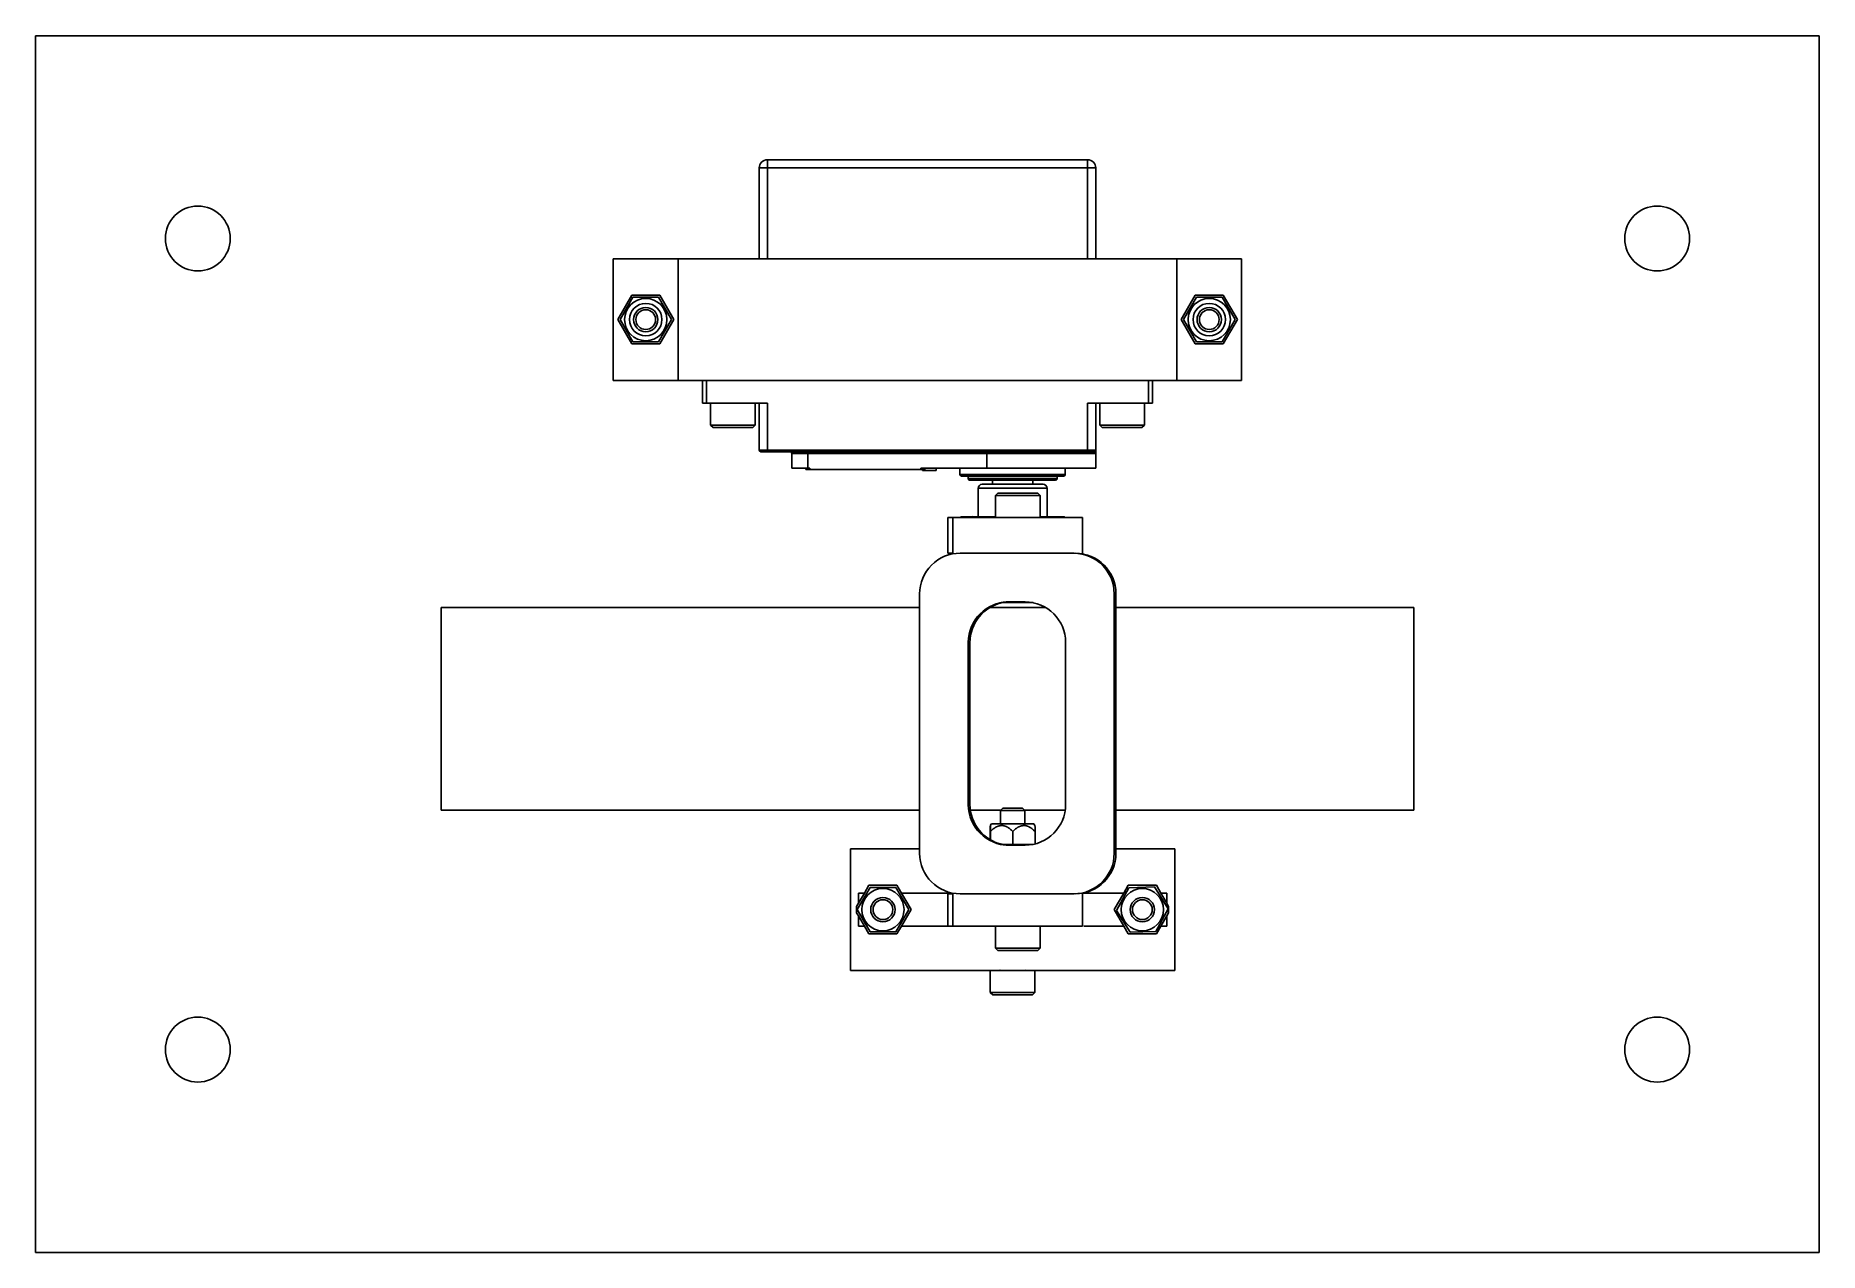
# Model space of a CAD drawing. Extents: x 10 to 230, y 10 to 160.
import ezdxf

# ---------------------------------------------------------------- set-up
doc = ezdxf.new("R2010")
doc.units = 0
doc.layers.get('0').update_dxf_attribs({"linetype": 'CONTINUOUS'})

msp = doc.modelspace()

# ---------------------------------------------------------------- linework, layer by layer
at = {"color": 7, "linetype": 'CONTINUOUS'}
for p, q in [((230.17, 160.28), (10.17, 160.28)), ((10.17, 10.28), (10.17, 160.28)), ((230.17, 10.28), (230.17, 160.28)), ((99.42, 132.78), (99.42, 143.98)), ((99.42, 143.98), (100.42, 143.98)), ((100.42, 144.98), (139.92, 144.98)), ((100.42, 144.98), (100.42, 143.98)), ((139.92, 143.98), (100.42, 143.98)), ((139.92, 144.98), (139.92, 143.98)), ((139.92, 143.98), (140.92, 143.98)), ((140.92, 143.98), (140.92, 132.78)), ((81.42, 117.78), (81.42, 132.78)), ((89.42, 132.78), (81.42, 132.78)), ((150.92, 132.78), (89.42, 132.78)), ((89.42, 117.78), (89.42, 132.78)), ((150.92, 117.78), (150.92, 132.78)), ((158.92, 132.78), (150.92, 132.78)), ((158.92, 117.78), (158.92, 132.78)), ((83.69, 128.28), (81.96, 125.28)), ((82.25, 125.28), (83.83, 128.03)), ((87.15, 128.28), (83.69, 128.28)), ((83.83, 128.03), (87.01, 128.03)), ((87.01, 128.03), (88.6, 125.28)), ((88.89, 125.28), (87.15, 128.28)), ((153.19, 128.28), (151.46, 125.28)), ((151.75, 125.28), (153.33, 128.03)), ((156.65, 128.28), (153.19, 128.28)), ((153.33, 128.03), (156.51, 128.03)), ((156.51, 128.03), (158.1, 125.28)), ((158.39, 125.28), (156.65, 128.28)), ((81.96, 125.28), (83.69, 122.28)), ((83.83, 122.53), (82.25, 125.28)), ((87.01, 122.53), (88.6, 125.28)), ((87.15, 122.28), (88.89, 125.28)), ((151.46, 125.28), (153.19, 122.28)), ((153.33, 122.53), (151.75, 125.28)), ((158.1, 125.28), (156.51, 122.53)), ((156.65, 122.28), (158.39, 125.28)), ((83.69, 122.28), (87.15, 122.28)), ((87.01, 122.53), (83.83, 122.53)), ((153.19, 122.28), (156.65, 122.28)), ((153.33, 122.53), (156.51, 122.53)), ((89.42, 117.78), (81.42, 117.78)), ((150.92, 117.78), (89.42, 117.78)), ((92.42, 114.98), (92.42, 117.78)), ((92.92, 117.78), (92.92, 114.98)), ((147.42, 114.98), (147.42, 117.78)), ((147.92, 117.78), (147.92, 114.98)), ((158.92, 117.78), (150.92, 117.78)), ((92.92, 114.98), (92.42, 114.98)), ((100.42, 114.98), (92.92, 114.98)), ((93.42, 114.98), (93.42, 112.28)), ((98.92, 112.28), (98.92, 114.98)), ((99.42, 109.18), (99.42, 114.98)), ((100.42, 114.98), (100.42, 109.18)), ((147.42, 114.98), (139.92, 114.98)), ((139.92, 109.18), (139.92, 114.98)), ((140.92, 114.98), (140.92, 109.18)), ((141.42, 114.98), (141.42, 112.28)), ((146.92, 112.28), (146.92, 114.98)), ((147.92, 114.98), (147.42, 114.98)), ((93.42, 112.28), (93.72, 111.98)), ((95.15, 112.28), (93.42, 112.28)), ((98.92, 112.28), (95.15, 112.28)), ((98.62, 111.98), (98.92, 112.28)), ((141.42, 112.28), (141.72, 111.98)), ((143.15, 112.28), (141.42, 112.28)), ((146.92, 112.28), (143.15, 112.28)), ((146.62, 111.98), (146.92, 112.28)), ((95.26, 111.98), (93.72, 111.98)), ((98.62, 111.98), (95.26, 111.98)), ((143.26, 111.98), (141.72, 111.98)), ((146.62, 111.98), (143.26, 111.98)), ((99.42, 109.18), (100.42, 109.18)), ((100.42, 108.98), (99.62, 108.98)), ((100.42, 108.98), (100.42, 109.18)), ((100.42, 109.18), (127.81, 109.18)), ((127.81, 108.98), (100.42, 108.98)), ((103.42, 108.78), (103.42, 106.98)), ((127.51, 108.78), (105.42, 108.78)), ((105.42, 106.98), (105.42, 108.78)), ((127.48, 108.98), (127.51, 108.78)), ((127.51, 106.98), (127.51, 108.78)), ((127.86, 108.78), (127.51, 108.78)), ((127.81, 109.18), (127.82, 109.04)), ((130.67, 109.18), (127.81, 109.18)), ((127.82, 109.04), (127.81, 108.98)), ((127.81, 108.98), (127.85, 108.92)), ((127.82, 109.04), (130.67, 108.98)), ((127.85, 108.92), (127.86, 108.78)), ((127.86, 108.78), (130.67, 108.78)), ((133.53, 109.18), (130.67, 109.18)), ((130.67, 109.18), (130.67, 108.98)), ((133.53, 109.04), (130.67, 108.98)), ((130.67, 108.78), (130.67, 108.98)), ((130.67, 108.78), (133.48, 108.78)), ((133.49, 108.92), (133.48, 108.78)), ((140.53, 108.78), (133.48, 108.78)), ((133.53, 108.98), (133.49, 108.92)), ((133.53, 109.04), (133.53, 109.18)), ((133.53, 109.18), (139.92, 109.18)), ((133.53, 108.98), (133.53, 109.04)), ((139.92, 108.98), (133.53, 108.98)), ((139.92, 109.18), (139.92, 108.98)), ((139.92, 109.18), (140.92, 109.18)), ((140.72, 108.98), (139.92, 108.98)), ((140.59, 108.92), (140.53, 108.78)), ((140.53, 108.78), (140.92, 108.78)), ((140.86, 109.04), (140.92, 108.98)), ((140.92, 109.14), (140.92, 108.98)), ((140.92, 108.9), (140.92, 108.98)), ((140.92, 108.78), (140.92, 108.98)), ((140.92, 106.98), (140.92, 108.88)), ((105.15, 106.98), (103.42, 106.98)), ((105.15, 106.78), (105.15, 106.98)), ((105.42, 106.98), (105.15, 106.98)), ((105.65, 106.78), (105.15, 106.78)), ((105.65, 106.98), (105.42, 106.98)), ((105.65, 106.78), (105.65, 106.98)), ((119.35, 106.78), (105.65, 106.78)), ((119.35, 106.78), (119.35, 106.98)), ((127.51, 106.98), (119.35, 106.98)), ((119.85, 106.78), (119.35, 106.78)), ((119.55, 106.68), (119.55, 106.78)), ((119.56, 106.68), (119.55, 106.68)), ((119.56, 106.68), (119.56, 106.78)), ((121.24, 106.68), (119.56, 106.68)), ((119.85, 106.78), (119.85, 106.98)), ((121.24, 106.68), (121.24, 106.98)), ((124.17, 106.98), (124.17, 106.18)), ((136.97, 105.98), (124.37, 105.98)), ((125.17, 105.98), (125.17, 105.68)), ((140.92, 106.98), (127.51, 106.98)), ((136.17, 105.68), (136.17, 105.98)), ((137.17, 106.18), (137.17, 106.98)), ((135.97, 105.48), (125.37, 105.48)), ((126.42, 104.48), (126.42, 100.98)), ((126.92, 104.98), (134.42, 104.98)), ((128.17, 105.48), (128.17, 104.98)), ((128.86, 103.88), (128.56, 103.58)), ((128.56, 103.58), (128.56, 100.88)), ((128.56, 103.58), (134.06, 103.58)), ((128.86, 103.88), (133.76, 103.88)), ((133.17, 104.98), (133.17, 105.48)), ((134.06, 103.58), (133.76, 103.88)), ((134.06, 100.88), (134.06, 103.58)), ((134.92, 100.98), (134.92, 104.48)), ((122.69, 100.88), (122.69, 96.48)), ((122.69, 100.88), (122.69, 96.48)), ((123.29, 100.88), (122.69, 100.88)), ((122.69, 100.88), (122.69, 100.88)), ((123.29, 100.88), (139.29, 100.88)), ((123.29, 96.48), (123.29, 100.88)), ((124.37, 100.98), (125.64, 100.98)), ((125.7, 100.98), (125.64, 100.98)), ((125.7, 100.98), (128.56, 100.98)), ((134.06, 100.98), (135.81, 100.98)), ((135.81, 100.98), (136.97, 100.98)), ((139.29, 96.48), (139.29, 100.88)), ((123.29, 96.48), (122.69, 96.48)), ((122.69, 96.48), (122.69, 96.48)), ((124.2, 96.48), (125.87, 96.48)), ((136.45, 96.48), (125.87, 96.48)), ((136.45, 96.48), (138.2, 96.48)), ((138.25, 96.48), (138.2, 96.48)), ((119.2, 59.48), (119.2, 91.48)), ((133.2, 90.38), (129.26, 90.38)), ((130.2, 90.48), (132.2, 90.48)), ((143.2, 91.48), (143.2, 59.48)), ((143.41, 91.48), (143.2, 91.48)), ((143.41, 91.48), (143.41, 59.48)), ((60.17, 89.78), (60.17, 64.78)), ((60.17, 89.78), (119.2, 89.78)), ((127.86, 89.78), (134.75, 89.78)), ((143.41, 89.78), (180.17, 89.78)), ((180.17, 89.78), (180.17, 64.78)), ((125.2, 65.48), (125.2, 85.48)), ((125.41, 85.48), (125.2, 85.48)), ((125.41, 65.48), (125.41, 85.48)), ((137.2, 85.48), (137.2, 65.48)), ((60.17, 64.78), (119.2, 64.78)), ((125.41, 65.48), (125.2, 65.48)), ((125.46, 64.78), (129.2, 64.78)), ((129.45, 65.03), (129.17, 64.75)), ((129.17, 64.75), (129.17, 63.13)), ((130.11, 64.75), (129.17, 64.75)), ((130.22, 65.03), (129.45, 65.03)), ((132.17, 64.75), (130.11, 64.75)), ((131.89, 65.03), (130.22, 65.03)), ((132.17, 64.75), (131.89, 65.03)), ((132.14, 64.78), (137.15, 64.78)), ((132.17, 63.13), (132.17, 64.75)), ((143.41, 64.78), (180.17, 64.78)), ((127.91, 62.18), (127.92, 62.84)), ((127.91, 61.16), (127.91, 62.18)), ((128.06, 63.13), (127.92, 62.9)), ((127.94, 61.14), (127.94, 62.18)), ((128.06, 63.13), (133.28, 63.13)), ((130.7, 60.58), (130.7, 62.18)), ((133.42, 62.9), (133.28, 63.13)), ((133.44, 60.64), (133.44, 62.18)), ((110.67, 60.03), (110.67, 45.03)), ((110.67, 60.03), (119.2, 60.03)), ((129.26, 60.58), (133.2, 60.58)), ((132.2, 60.48), (130.2, 60.48)), ((143.41, 59.48), (143.2, 59.48)), ((143.41, 60.03), (150.67, 60.03)), ((150.67, 60.03), (150.67, 45.03)), ((111.5, 52.53), (113.08, 55.28)), ((112.94, 55.53), (112.39, 54.58)), ((116.4, 55.53), (112.94, 55.53)), ((113.08, 55.28), (116.26, 55.28)), ((116.26, 55.28), (117.85, 52.53)), ((116.95, 54.58), (116.4, 55.53)), ((143.5, 52.44), (145.01, 55.24)), ((144.94, 55.53), (144.39, 54.58)), ((148.4, 55.53), (144.94, 55.53)), ((145.01, 55.24), (148.18, 55.33)), ((148.18, 55.33), (149.85, 52.62)), ((148.95, 54.58), (148.4, 55.53)), ((111.65, 53.31), (111.43, 52.92)), ((111.43, 52.92), (111.43, 52.14)), ((111.65, 54.58), (112.39, 54.58)), ((111.65, 54.58), (111.65, 53.31)), ((111.65, 53.31), (112.39, 54.58)), ((116.95, 54.58), (123.13, 54.58)), ((116.95, 54.58), (118.14, 52.53)), ((122.69, 54.48), (122.69, 50.48)), ((122.69, 54.48), (122.69, 50.48)), ((122.69, 54.48), (123.29, 54.48)), ((123.29, 50.48), (123.29, 54.48)), ((125.87, 54.48), (124.2, 54.48)), ((125.87, 54.48), (136.45, 54.48)), ((138.2, 54.48), (136.45, 54.48)), ((138.25, 54.48), (138.2, 54.48)), ((139.29, 50.48), (139.29, 54.48)), ((139.44, 54.58), (144.39, 54.58)), ((143.21, 52.53), (144.39, 54.58)), ((148.95, 54.58), (149.69, 54.58)), ((148.95, 54.58), (149.69, 53.31)), ((149.69, 53.31), (149.69, 54.58)), ((149.91, 52.92), (149.69, 53.31)), ((149.91, 52.14), (149.91, 52.92)), ((111.43, 52.14), (111.65, 51.76)), ((111.5, 52.53), (113.08, 49.78)), ((111.65, 51.76), (111.65, 50.48)), ((112.39, 50.48), (111.65, 51.76)), ((117.85, 52.53), (116.26, 49.78)), ((118.14, 52.53), (116.95, 50.48)), ((144.39, 50.48), (143.21, 52.53)), ((143.5, 52.44), (145.16, 49.74)), ((149.85, 52.62), (148.34, 49.83)), ((149.69, 51.76), (148.95, 50.48)), ((149.69, 51.76), (149.91, 52.14)), ((149.69, 50.48), (149.69, 51.76)), ((112.39, 50.48), (111.65, 50.48)), ((112.39, 50.48), (112.94, 49.53)), ((112.94, 49.53), (116.4, 49.53)), ((116.26, 49.78), (113.08, 49.78)), ((116.4, 49.53), (116.95, 50.48)), ((123.01, 50.48), (116.95, 50.48)), ((122.69, 50.48), (123.29, 50.48)), ((139.29, 50.48), (123.29, 50.48)), ((128.56, 50.48), (128.56, 47.78)), ((134.06, 47.78), (134.06, 50.48)), ((144.39, 50.48), (139.45, 50.48)), ((144.39, 50.48), (144.94, 49.53)), ((144.94, 49.53), (148.4, 49.53)), ((148.34, 49.83), (145.16, 49.74)), ((148.4, 49.53), (148.95, 50.48)), ((149.69, 50.48), (148.95, 50.48)), ((128.56, 47.78), (128.86, 47.48)), ((130.28, 47.78), (128.56, 47.78)), ((130.39, 47.48), (128.86, 47.48)), ((134.06, 47.78), (130.28, 47.78)), ((133.76, 47.48), (130.39, 47.48)), ((133.76, 47.48), (134.06, 47.78)), ((110.67, 45.03), (150.67, 45.03)), ((127.92, 45.03), (127.92, 42.33)), ((133.42, 42.33), (133.42, 45.03)), ((127.92, 42.33), (128.22, 42.03)), ((129.65, 42.33), (127.92, 42.33)), ((129.76, 42.03), (128.22, 42.03)), ((133.42, 42.33), (129.65, 42.33)), ((133.12, 42.03), (129.76, 42.03)), ((133.12, 42.03), (133.42, 42.33)), ((230.17, 10.28), (10.17, 10.28))]:
    msp.add_line(p, q, dxfattribs=at)
at = {"color": 8, "linetype": 'CONTINUOUS'}
for p, q in [((100.42, 143.98), (100.42, 132.78)), ((139.92, 132.78), (139.92, 143.98)), ((105.42, 108.78), (103.42, 108.78)), ((124.17, 106.18), (137.17, 106.18)), ((125.17, 105.68), (136.17, 105.68)), ((134.92, 104.48), (126.42, 104.48))]:
    msp.add_line(p, q, dxfattribs=at)
at = {"color": 7, "linetype": 'CONTINUOUS'}
for points in [[(130.7, 62.18), (130.52, 62.34), (130.42, 62.42), (130.33, 62.5), (130.28, 62.54), (130.23, 62.57), (130.18, 62.61), (130.13, 62.64), (130.08, 62.67), (130.03, 62.7), (129.98, 62.73), (129.93, 62.75), (129.9, 62.77), (129.86, 62.78), (129.83, 62.8), (129.8, 62.81), (129.77, 62.82), (129.74, 62.83), (129.71, 62.84), (129.68, 62.85), (129.65, 62.86), (129.61, 62.87), (129.58, 62.87), (129.55, 62.88), (129.52, 62.89), (129.48, 62.89), (129.45, 62.89), (129.42, 62.9), (129.39, 62.9), (129.35, 62.9), (129.32, 62.9), (129.29, 62.9), (129.25, 62.9), (129.22, 62.9), (129.19, 62.89), (129.16, 62.89), (129.12, 62.88), (129.09, 62.88), (129.06, 62.87), (129.03, 62.86), (128.99, 62.86), (128.96, 62.85), (128.93, 62.84), (128.9, 62.83), (128.86, 62.81), (128.81, 62.8), (128.77, 62.78), (128.73, 62.76), (128.69, 62.75), (128.65, 62.73), (128.61, 62.7), (128.57, 62.68), (128.54, 62.66), (128.5, 62.64), (128.46, 62.61), (128.42, 62.59), (128.38, 62.56), (128.35, 62.53), (128.27, 62.48), (128.19, 62.41), (128.1, 62.33), (127.94, 62.18)], [(133.44, 62.18), (133.25, 62.34), (133.16, 62.42), (133.07, 62.5), (133.02, 62.54), (132.97, 62.57), (132.92, 62.61), (132.87, 62.64), (132.82, 62.67), (132.77, 62.7), (132.72, 62.73), (132.67, 62.75), (132.64, 62.77), (132.61, 62.78), (132.58, 62.8), (132.55, 62.81), (132.52, 62.82), (132.49, 62.83), (132.45, 62.84), (132.42, 62.85), (132.39, 62.86), (132.36, 62.87), (132.33, 62.87), (132.3, 62.88), (132.26, 62.89), (132.23, 62.89), (132.2, 62.89), (132.17, 62.9), (132.13, 62.9), (132.1, 62.9), (132.07, 62.9), (132.04, 62.9), (132, 62.9), (131.97, 62.9), (131.94, 62.89), (131.91, 62.89), (131.88, 62.88), (131.84, 62.88), (131.81, 62.87), (131.78, 62.86), (131.75, 62.86), (131.72, 62.85), (131.68, 62.84), (131.65, 62.83), (131.61, 62.81), (131.57, 62.8), (131.53, 62.78), (131.49, 62.76), (131.45, 62.75), (131.41, 62.73), (131.37, 62.7), (131.33, 62.68), (131.29, 62.66), (131.26, 62.64), (131.22, 62.61), (131.18, 62.59), (131.14, 62.56), (131.11, 62.53), (131.04, 62.48), (130.95, 62.41), (130.87, 62.33), (130.7, 62.18)]]:
    msp.add_lwpolyline(points, dxfattribs=at)
for centre, radius in [((30.17, 135.28), 4), ((210.17, 135.28), 4), ((85.42, 125.28), 2.61), ((154.92, 125.28), 2.61), ((85.42, 125.28), 2), ((85.42, 125.28), 1.5), ((85.42, 125.28), 1.22), ((154.92, 125.28), 2), ((154.92, 125.28), 1.5), ((154.92, 125.28), 1.22), ((114.67, 52.53), 2.61), ((146.67, 52.53), 2.61), ((114.67, 52.53), 1.5), ((114.67, 52.53), 1.22), ((146.67, 52.53), 1.5), ((146.67, 52.53), 1.22), ((30.17, 35.28), 4), ((210.17, 35.28), 4)]:
    msp.add_circle(centre, radius, dxfattribs=at)
for centre, radius, start, end in [((100.42, 143.98), 1, 90, 180), ((139.92, 143.98), 1, 0, 90), ((99.62, 109.18), 0.2, 180, 270), ((103.22, 108.78), 0.2, 0, 90), ((105.22, 108.78), 0.2, 0, 90), ((128.72, 135.46), 26.55, 268.1347, 274.2175), ((140.72, 109.16), 0.27, 241.0806, 318.6056), ((140.72, 109.18), 0.2, 270, 0), ((124.37, 106.18), 0.2, 180, 270), ((125.37, 105.68), 0.2, 180, 270), ((135.97, 105.68), 0.2, 270, 0), ((136.97, 106.18), 0.2, 270, 0), ((126.92, 104.48), 0.5, 90, 180), ((134.42, 104.48), 0.5, 0, 90), ((124.37, 100.78), 0.2, 90, 150), ((136.97, 100.78), 0.2, 30, 90), ((124.2, 91.48), 5, 90.0063, 180.0064), ((138.2, 91.48), 5, 359.9936, 89.9936), ((138.41, 91.48), 5, 359.9937, 89.9936), ((130.2, 85.48), 5, 90.0066, 180.0062), ((130.41, 85.48), 5, 101.4855, 180.0053), ((130.23, 85.79), 4.7, 98.7766, 120.5104), ((130.38, 85.18), 5.3, 101.0576, 118.6212), ((130.24, 85.49), 4.99, 89.9976, 98.4235), ((132.2, 85.48), 5, 359.9937, 89.9935), ((130.2, 65.48), 5, 179.9938, 269.9934), ((130.41, 65.48), 5, 179.9962, 258.513), ((132.2, 65.48), 5, 270.0065, 0.0063), ((124.2, 59.48), 5, 179.9937, 269.9936), ((130.38, 65.79), 5.3, 241.3788, 258.9424), ((130.23, 65.18), 4.7, 239.4896, 261.2234), ((130.24, 65.48), 5, 261.5806, 269.9982), ((138.2, 59.48), 5, 270.0064, 0.0063), ((138.41, 59.48), 5, 270.0065, 0.0062), ((129.07, 45.13), 0.1, 270, 0), ((132.27, 45.13), 0.1, 180, 270)]:
    msp.add_arc(centre, radius, start, end, dxfattribs=at)
at = {"color": 7, "linetype": 'CONTINUOUS', "extrusion": (0, 0, -1)}
for centre, radius, start, end in [((-132.62, 135.46), 26.55, 268.1347, 274.2174), ((-146.3, 108.83), 5.38, 0.0521, 0.6896), ((-115.99, 62.25), 11.95, 176.9943, 180.345), ((-118.88, 62.21), 14.56, 177.3393, 180.1089)]:
    msp.add_arc(centre, radius, start, end, dxfattribs=at)
at = {"color": 8, "linetype": 'CONTINUOUS'}
for centre, radius, start, end in [((125.65, 100.82), 0.16, 93.6214, 158.0958), ((125.71, 100.79), 0.192, 90.5051, 151.4224)]:
    msp.add_arc(centre, radius, start, end, dxfattribs=at)

doc.saveas('drawing.dxf')
